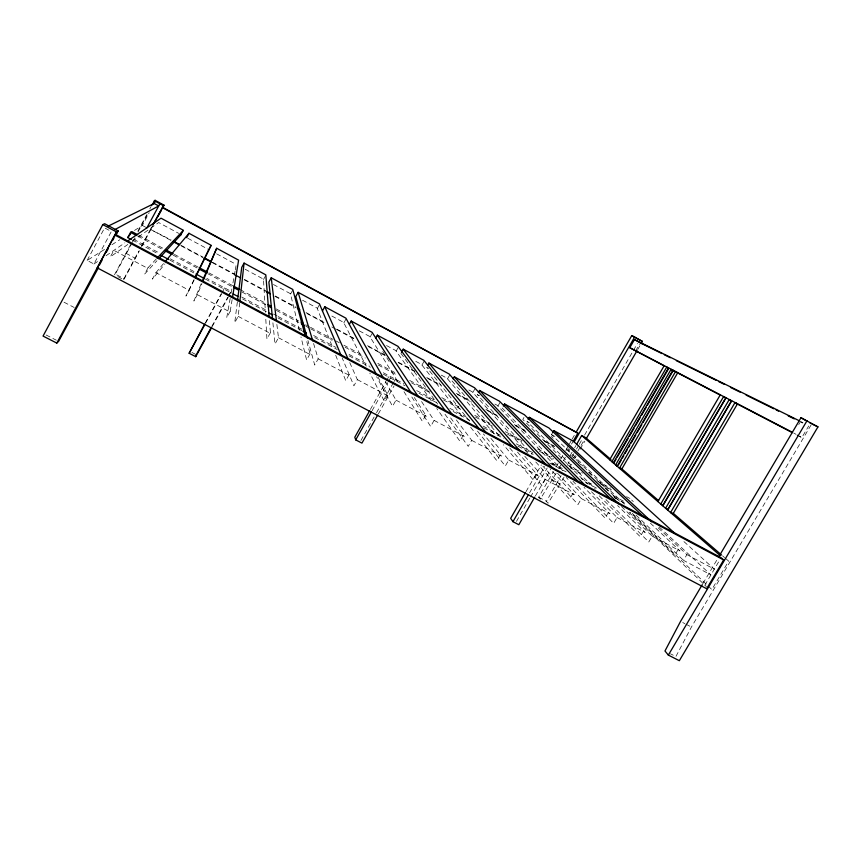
<?xml version="1.0" encoding="UTF-8"?>
<svg xmlns="http://www.w3.org/2000/svg" width="861" height="861" viewBox="0 0 861 861"><rect width="100%" height="100%" fill="white"/><g stroke="black" fill="none" stroke-linecap="round" stroke-linejoin="round"><path stroke-width="0.65" stroke-dasharray="4.3 3.23" d="M237.345 301.974L234.719 322.714L238.196 316.364L239.67 303.05M232.126 299.596L230.081 312.048L197.352 294.666L201.926 283.678M230.188 298.369L226.723 317.666L230.188 311.338M231.103 293.224L232.492 285.518L206.328 271.506M232.954 282.925L235.042 271.258M235.279 269.967L236.205 264.779M228.843 296.141L231.006 291.309L206.801 278.372M224.484 287.832L222.267 292.632M201.151 283.775L193.854 301.07L197.352 294.666M194.08 280.137L189.108 290.297L155.906 272.668L152.408 279.125L164.957 263.907M194.016 279.642L185.933 296.066L189.409 289.673M811.073 425.022L691.426 627.034L675.885 656.566L670.428 653.779M114.47 274.831L131.582 242.759M117.86 276.618L123.5 279.599L138.739 251.089M87.155 260.431L104.601 227.885L111.37 231.501L93.935 264.004L87.155 260.431L105.182 249.001M137.878 231.071L146.682 214.712M149.825 208.868L151.084 206.522M132.368 242.468L115.331 274.099L124.307 278.824L139.439 250.766M132.992 241.295L134.886 237.776M138.04 231.921L148.124 213.184M134.477 230.447L142.366 225.442L149.201 212.742M141.258 246.418L151.945 226.594M170.736 240.294L150.6 229.467L152.462 226.012M141.968 246.085L153.495 224.57M148.038 267.706L144.562 274.142L156.939 260.754M205.209 323.112L221.277 293.709M205.704 322.94L221.632 293.795M211.731 326.545L227.788 297.185M228.434 296.012L231.006 291.309M212.29 326.416L228.208 297.303M263.498 279.513L265.855 275.229M290.534 294.107L292.88 289.845M270.408 332.701L266.942 338.976L265.705 317.634M276.865 324.425L278.48 337.749L275.003 344.045L272.7 320.733M317.311 308.561L319.657 304.331M310.057 353.753L306.602 359.984L300.984 336.952M313.565 343.496L318.193 358.843L314.728 365.086L307.947 340.536M343.84 322.886L346.187 318.667M349.168 374.524L345.724 380.702L335.51 354.764M370.122 337.071L372.458 332.884M349.76 362.632L357.369 379.636L353.903 385.825L342.161 357.896M396.157 351.127L398.492 346.961M370.37 409.459L385.954 381.681M386.6 380.53L389.204 375.902L390.453 377.99L388.494 381.498M372.103 410.697L387.837 382.661M360.953 440.434L375.88 413.85M376.526 412.699L393.402 382.65M394.047 381.498L395.35 379.184L396.663 381.305L394.693 384.813M387.741 395.016L384.297 401.129L369.821 373.125M378.313 413.969L394.037 385.976M385.448 381.531L395.995 400.15L392.541 406.284L376.601 376.72M421.955 365.042L424.29 360.91M425.775 415.217L422.353 421.287L404.003 391.701M447.516 378.84L449.84 374.729M421.567 401.57L434.095 420.383L430.651 426.464L410.46 394.865M472.84 392.508L475.164 388.419M463.304 435.149L459.882 441.176L436.764 408.501M456.384 419.964L471.677 440.337L468.244 446.375L443.932 412.774M497.938 406.058L500.252 401.99M500.338 454.812L496.915 460.786L469.848 426.217M523.962 417.456L522.799 419.479L587.428 483.99M490.921 438.357L508.754 460.022L505.321 466.016L477.005 430.468M624.451 504.115L551.492 434.622L552.644 432.609M526.017 491.609L541.397 464.875M536.866 474.217L533.454 480.147L503.405 444.717M529.515 492.912L544.733 466.458M516.46 521.379L529.827 498.153M530.505 496.991L547.209 467.975M535.381 496.011L550.599 469.589M524.823 456.308L545.336 479.448L541.913 485.389L509.69 447.935M556.195 473.13L540.267 499.165L538.663 497.217L553.397 471.634M556.077 466.985L558.089 463.498M560.769 458.848L562.782 455.361M566.129 449.55L568.809 444.9M569.476 443.738L571.489 440.24M572.156 439.078L575.503 433.266M565.817 450.873L567.098 448.656M567.668 450.83L568.981 448.549M571.532 444.125L572.683 442.134M558.8 468.599L560.759 465.209M563.374 460.678L565.333 457.277M568.594 451.616L569.896 449.356M572.081 452.197L570.154 455.534L574.039 457.621L575.32 455.404M574.653 447.752L575.934 445.524M564.073 477.102L548.037 503.265L546.391 501.285L561.114 475.756M567.141 465.306L569.153 461.83M572.5 456.018L573.846 453.704M576.515 449.055L578.527 445.578M579.195 444.416L581.875 439.777M584.554 435.128L637.452 343.442M577.892 450.96L580.454 446.515M581.1 445.406L585.588 437.625M635.579 350.987L639.594 344.034M570.1 466.662L571.435 464.337M574.782 458.536L576.127 456.222M580.142 449.259L584.823 441.144M637.71 349.512L640.39 344.874M572.909 493.364L569.508 499.24L535.208 461.367M557.562 473.281L581.433 498.616L578.022 504.503L542.893 466.178M608.479 512.252L605.089 518.085L566.226 477.457M591.518 491.76L617.046 517.526L613.645 523.37L572.995 481.288M643.587 530.903L640.207 536.683L598.729 495.29M621.47 506.472L652.197 536.188L648.796 541.989L605.843 499.455M678.242 549.307L674.863 555.044L630.317 512.306M659.214 526.954L710.938 574.89L683.505 560.36L686.884 554.613L656.556 526.34M702.963 583.5L717.891 558.251M798.728 424.57L799.977 422.46M704.858 585.179L719.742 560.005M797.071 435.128L801.817 437.603L808.694 426.001M155.906 272.668L163.536 263.584M156.153 259.129L147.543 268.223L113.867 250.347L110.369 256.858L127.826 244.459M123.5 279.599L124.307 278.824M150.6 229.467L171.145 239.982M132.196 241.36L158.682 222.558L178.701 233.363M93.935 264.004L99.445 260.237M106.064 255.717L124.834 242.867M111.941 244.718L119.83 239.724M800.267 421.847L802.678 423.031M46.128 334.994L56.342 340.203M64.037 302.222L74.197 307.485M682.719 622.535L684.893 623.665M685.98 624.225L691.426 627.034M191.96 352.472L196.308 354.743M538.663 497.217L546.391 501.285M125.921 253.285L134.973 258.085M552.278 479.921L560.059 484.054M238.196 316.364L270.472 333.498L269.342 319.334M278.48 337.749L310.294 354.646L306.279 339.697M318.193 358.843L349.577 375.504M357.369 379.636L388.311 396.071L378.151 377.398M395.995 400.15L426.518 416.358L414.098 397.169M434.095 420.383L464.197 436.366L449.087 415.788M471.677 440.337L501.382 456.104L483.43 433.944M508.754 460.022L538.06 475.584L517.526 452.111M545.336 479.448L574.255 494.795L550.071 468.847M581.433 498.616L609.965 513.759L584.016 487.326M617.046 517.526L645.201 532.475L617.585 505.547M652.197 536.188L679.986 550.943L649.797 522.616M686.884 554.613L714.318 569.175L681.6 539.47M138.912 235.376L163.751 248.689M174.406 254.393L198.062 267.071M240.165 289.63L266.684 303.836M276.155 308.905L298.627 320.959M305.73 324.758L309.282 326.663M310.466 327.298L332.938 339.342M335.919 340.934L339.331 342.764M343.873 345.196L363.697 355.819M377.785 363.364L395.64 372.942M409.696 380.465L429.951 391.325M441.79 397.664L459.914 407.371M474.723 415.314L489.887 423.429M505.267 431.684L522.24 440.767M537.619 449.011L552.105 456.782M568.378 465.489L582.574 473.098M596.77 480.707L610.675 488.155M626.55 496.668L629.94 498.476M137.695 236.151L162.589 249.486M173.255 255.19L196.954 267.889M207.619 273.604L232.513 286.928M241.995 292.008L266.878 305.343M276.359 310.412L298.875 322.477M305.989 326.287L309.54 328.192M310.735 328.827L332.066 340.246M345.1 347.231L365.247 358.025M378.28 365.01L397.244 375.159M411.472 382.779L429.252 392.304M443.469 399.913L460.065 408.803M475.466 417.058L493.245 426.572M507.463 434.192L521.691 441.811M539.47 451.336L553.688 458.945M570.283 467.835L582.133 474.185M601.096 484.345L613.882 491.19M133.724 239.293L159.662 253.166M170.263 258.838L197.373 273.335M241.629 296.991L266.415 310.251M273.507 314.039L277.048 315.933M278.221 316.557L301.834 329.182M313.641 335.499L336.081 347.489M349.06 354.431L369.132 365.161M383.296 372.738L403.648 383.619M416.692 390.593L435.666 400.742M449.883 408.34L467.674 417.854M483.086 426.098L502.06 436.236M516.288 443.845L532.884 452.725M562.341 468.47L550.545 462.163L553.246 464.994M581.218 478.565L593.014 484.872M613.064 495.592L624.849 501.898M132.465 240.111L158.327 253.941M170.091 260.226L194.78 273.421M205.37 279.082L230.759 292.643M242.587 298.971L267.427 312.242M278.071 317.935L302.921 331.216M314.749 337.534L337.221 349.544M349.049 355.862L370.348 367.249M383.36 374.201L404.896 385.717M419.027 393.262L437.872 403.335M453.177 411.515L469.665 420.329M483.796 427.874L503.814 438.572M517.945 446.127L533.25 454.307M549.727 463.11L566.129 471.882M586.04 482.515L598.933 489.403M614.162 497.55L627.045 504.428M180.606 245.073L203.088 257.17M212.559 262.261L235.042 274.358M244.513 279.448L265.812 290.91M275.272 296.001L295.388 306.828M306.042 312.554L324.974 322.735M336.802 329.106L354.56 338.653M367.572 345.659L384.135 354.571M398.342 362.212L414.905 371.123M426.733 377.495L440.94 385.125M456.319 393.402L469.331 400.408M485.905 409.319L497.733 415.691M514.297 424.602L526.136 430.963M543.883 440.52L554.538 446.246M181.391 246.031L202.712 257.504M212.193 262.594L234.698 274.702M244.169 279.803L265.489 291.266M274.971 296.367L296.292 307.84M306.946 313.576L324.715 323.133M331.829 326.954L335.381 328.859M336.565 329.505L355.518 339.697M368.54 346.703L385.125 355.625M398.159 362.632L414.744 371.554M427.766 378.56L440.8 385.567M457.385 394.489L471.591 402.141M486.992 410.417L497.658 416.154M515.427 425.711L527.266 432.082M545.035 441.639L554.516 446.741M142.366 225.442L145.757 227.272M187.795 238.271L208.792 249.615M216.617 253.834L236.269 264.445M245.159 269.245L263.477 279.136L265.403 312.295M273.421 284.507L290.426 293.687L299.424 330.559M302.534 300.22L317.128 308.098L333.078 348.587M331.84 316.041L343.582 322.38L366.205 366.129M359.317 330.872L369.789 336.522L399.063 383.737M386.524 345.562L395.748 350.535L432.136 401.969M415.766 361.34L421.47 364.429L463.283 417.833M428.853 368.411L426.582 367.184L469.503 421.051M441.295 375.127L446.956 378.183L494.817 434.601M468.847 390.001L472.215 391.82L527.987 453.392M479.588 395.802L477.231 394.532L532.087 454.382M494.881 404.057L497.238 405.327L556.981 467.792M529.278 422.622L526.964 421.373L595.338 489.07M551.492 434.622L554.925 436.473M793.734 433.029L796.038 434.331M797.2 434.988L801.817 437.603M800.601 421.406L802.915 422.719M722.583 555.872L724.618 557.627M725.629 558.498L728.675 561.124L711.843 589.548L707.968 585.835M631.619 500.037L633.309 501.597M636.064 515.179L683.505 560.36M575.987 459.483L582.779 465.984M583.747 466.91L619.651 501.285M632.265 513.371L706.989 584.91M551.266 436.452L553.182 438.292M571.37 455.738L574.244 458.493M578.065 462.174L580.938 464.929M588.601 472.269L592.433 475.95M598.169 481.46L604.174 487.218M605.143 488.155L609.018 491.868M613.861 496.517L615.798 498.368M629.111 512.273L706.418 586.696M502.211 408.017L563.751 471.731M452.025 380.917L500.984 437.818M400.914 353.322L437.657 404.11M382.768 351.492L389.829 362.546"/><path stroke-width="1.29" d="M239.821 301.716L244.072 263.1L265.823 274.863L269.138 316.654M237.507 300.683L241.726 267.394L244.072 263.1M232.556 296.991L238.615 260.151L216.66 248.269L202.195 281.299M204.563 324.285L189.14 353.258L195.738 356.68L196.308 354.743M202.938 281.235L216.66 248.269M195.243 277.759L211.149 245.288L188.979 233.299L165.237 261.561M195.167 277.307L208.792 249.615M115.654 235.666L118.183 230.952L104.655 223.72L102.771 224.592L43.05 336.081L56.794 343.087L58.613 341.365L98.584 267.448M56.794 343.087L116.483 231.921L118.183 230.952M723.66 559.951L114.933 235.085L115.794 234.579L721.098 557.724L723.66 559.951L706.644 588.709L97.315 267.889L116.698 231.792M99.542 264.865L102.039 260.205M106.42 252.058L108.292 248.56M112.673 240.402L113.921 238.077M115.794 234.579L117.548 231.318M131.281 239.487L127.751 237.604L130.581 232.341L131.808 231.566L137.728 234.741M130.689 233.654L127.751 237.604M151.719 205.359L155.066 200.301L164.031 205.166L162.374 207.619L577.871 433.137L573.265 441.133L674.637 533.153M153.172 203.809L155.066 200.301M108.142 226.142L154.184 203.497L155.367 201.302M146.887 227.874L159.888 203.756M153.204 224.258L164.031 205.166M153.699 223.72L163.558 205.435M157.724 216.854L160.878 211.01M180.832 234.892L183.189 230.533M186.633 237.647L188.979 233.299M208.653 249.905L211.01 245.568M189.14 353.258L205.069 324.113M196.954 353.559L211.085 327.718M195.738 356.68L211.655 327.578M305.246 335.865L292.772 289.436L271.237 277.791L268.89 282.053L272.582 319.431M341.15 355.464L319.474 303.879L298.132 292.331L295.797 296.571L307.226 337.953M322.445 310.961L324.78 306.742L345.918 318.183L376.225 373.868M349.426 324.166L351.18 321.024L372.113 332.346L411.171 392.659M375.579 338.298L377.333 335.166L398.073 346.391L445.923 411.493M401.495 352.289L403.239 349.179L423.795 360.296L479.211 428.724M369.724 410.611L354.797 437.227L355.711 439.885L361.932 443.124L377.656 415.131M355.711 439.885L371.446 411.859M427.745 365.129L428.907 363.062L449.281 374.083L513.134 447.085M453.187 378.872L454.35 376.817L474.529 387.73L546.423 464.918M478.393 392.487L479.555 390.453L499.552 401.269L579.302 482.526M503.373 405.983L504.524 403.96L524.338 414.679L611.805 499.918M528.116 419.361L529.278 417.337L548.909 427.96L643.91 517.095M552.644 432.609L553.795 430.608L573.265 441.133M525.35 492.772L510.648 518.344L512.962 521.669L518.839 524.726L534.713 497.152M512.962 521.669L528.191 495.215M576.181 432.104L631.78 335.607L642.403 341.397L641.068 343.711M574.169 441.951L634.665 337.006M664.079 365.839L629.778 347.715L634.46 339.589L799.395 420.814M576.569 444.416L581.702 435.515L585.588 437.625L610.955 459.526M586.169 438.819L637.043 350.675M609.663 459.752L664.186 365.71M613.366 462.96L668.48 367.948M615.992 459.354L613.979 462.809L611.87 461.668L666.748 367.044L668.846 368.228L647.44 405.144M617.326 457.04L628.035 438.593M629.369 436.279L634.051 428.208M635.396 425.904L640.078 417.833M641.413 415.519L646.105 407.447M617.133 466.231L672.861 370.23L674.992 371.425M618.413 464.918L621.082 460.312M622.428 458.009L623.762 455.706M625.097 453.403L627.099 449.948M628.444 447.645L629.778 445.341M631.113 443.038L635.795 434.977M637.129 432.674L641.811 424.624M643.145 422.32L673.216 370.51L671.096 369.304L615.615 464.918L617.746 466.07M621.588 469.396L677.682 372.824L675.541 371.618L619.436 468.233L621.588 469.396L620.049 468.061M657.89 501.565L720.259 394.898M662.669 505.708L725.823 397.793M667.566 509.949L731.527 400.763M702.275 584.651L680.545 621.405L664.972 650.991L668.34 655.092L679.34 660.699L817.95 426.884L800.978 417.725L718.569 557.099M668.34 655.092L807.058 420.685M158.704 258.838L181.058 234.633M157.057 258.171L183.415 230.296L161.029 218.188L127.03 241.424M97.315 267.889L98.283 267.19M114.922 229.586L158.704 205.951L154.184 203.497M642.403 341.397L631.78 335.607M812.784 424.365L817.95 426.884M641.467 343.464L661.915 353.559M664.326 354.754L670.342 357.724M676.359 360.684L716.051 380.282M718.461 381.466L724.478 384.436M730.494 387.407L740.116 392.153M746.132 395.124L773.802 408.781M776.202 409.965L778.613 411.16M788.235 415.906L794.251 418.876M629.778 347.715L792.54 432.405M671.203 369.552L719.893 394.908M735.326 402.959L792.324 432.652M166.119 249.959L173.222 253.758M199.246 267.706L207.533 272.141M233.557 286.089L239.476 289.253M267.868 304.471L271.419 306.376M300.995 322.218L303.363 323.488M130.581 232.341L136.512 235.516M164.957 250.745L172.071 254.555M199.321 269.159L206.436 272.969M233.697 287.563L238.432 290.103M268.062 305.978L271.624 307.883M301.253 323.747L304.805 325.652M160.684 255.2L168.917 259.591M195.964 274.046L204.186 278.447M233.127 293.913L237.851 296.442M268.61 312.877L272.162 314.771M302.921 331.216L306.462 333.11M102.771 224.592L116.483 231.921M173.513 241.252L179.432 244.438M205.456 258.44L210.192 260.991M266.996 291.545L269.353 292.815M173.104 241.575L179.023 244.761M203.896 258.139L211.01 261.959M235.882 275.337L240.617 277.888M266.684 291.911L270.236 293.816M297.475 308.475L299.843 309.745M154.237 200.678L163.267 205.596M162.761 207.393L577.871 433.137M634.46 339.589L640.261 342.872M800.978 417.725L807.446 421.406M809.598 422.633L811.751 423.86M621.104 468.276L658.654 500.693M672.861 512.952L721.572 555.001M581.702 435.515L720.216 555.603M553.795 430.608L651.659 521.788M529.278 417.337L618.585 503.696M504.524 403.96L585.846 486.034M479.555 390.453L552.977 468.406M454.35 376.817L519.463 450.271M428.907 363.062L486.669 433.201M403.239 349.179L453.155 415.669M377.333 335.166L417.876 396.028M351.18 321.024L383.468 378.044M324.78 306.742L348.135 358.983M298.132 292.331L312.791 340.934M271.237 277.791L276.381 320.432M723.584 396.63L660.742 504.04L663.121 505.321L725.952 397.965L723.584 396.63M729.224 399.569L665.596 508.238L667.996 509.54L731.613 400.914L729.224 399.569M735.014 402.582L670.558 512.553L672.99 513.856L737.425 403.949L735.014 402.582"/></g></svg>
